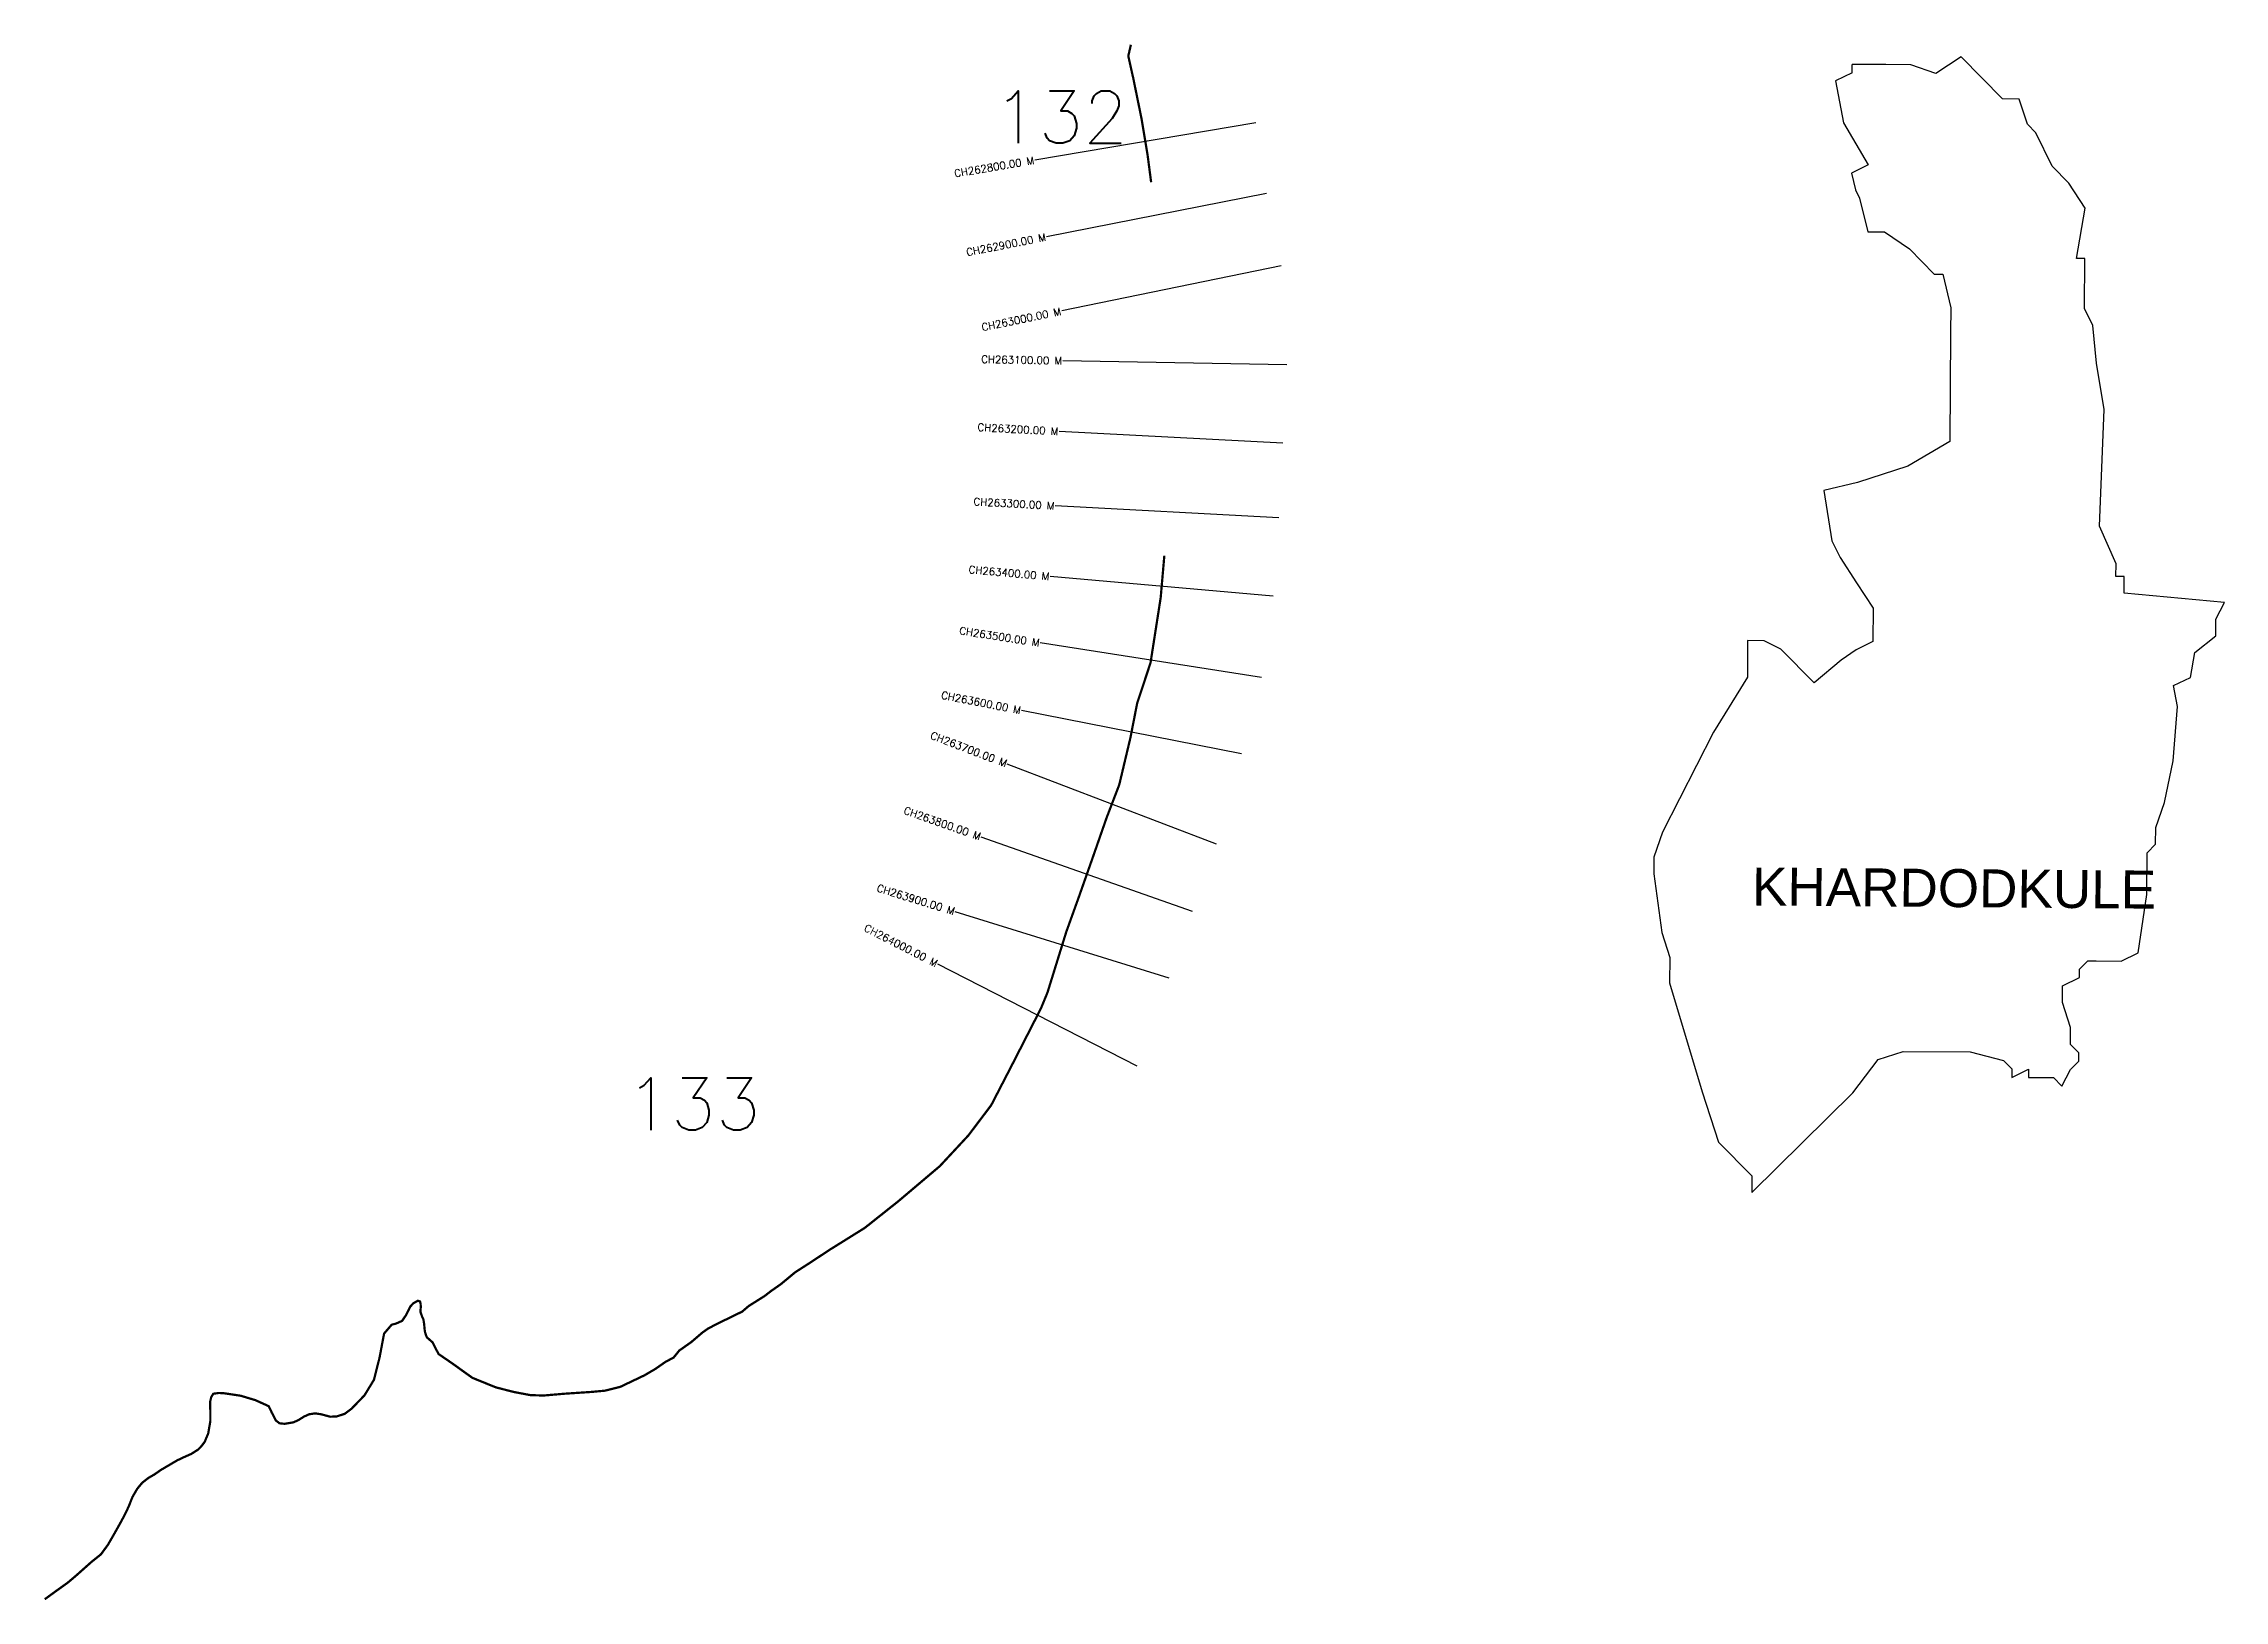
# Model space of a CAD drawing. Header units: metres. Extents: x 279450 to 282371, y 2032259 to 2034344.
import ezdxf
from ezdxf.enums import TextEntityAlignment as Align

# ---------------------------------------------------------------- set-up
doc = ezdxf.new("R2010")
doc.units = ezdxf.units.M
for name, color, linetype in [('CS', 134, 'Continuous'), ('CSMark', 6, 'Continuous'), ('NATURALLY PROTECTED', 3, 'Continuous'), ('village', 3, 'Continuous'), ('VILLAGE NAME', 250, 'Continuous')]:
    doc.layers.add(name, color=color, linetype=linetype)
doc.styles.get("Standard").update_dxf_attribs({"font": 'simplex.shx'})

msp = doc.modelspace()

# ---------------------------------------------------------------- linework, layer by layer
at = {"color": 6, "flags": 128}
msp.add_lwpolyline([(281872.6, 2034305.2), (281872.6, 2034316.4)], dxfattribs=at)
at = {"layer": 'CS'}
for p, q in [((281073.7, 2034238.2), (280777.9, 2034188.3)), ((281088, 2034143.3), (280793.6, 2034085.6)), ((281107.6, 2034046.8), (280813.8, 2033986.2)), ((281115.3, 2033914.1), (280815.4, 2033919.5)), ((281110, 2033809.1), (280810.4, 2033824.8)), ((281104.7, 2033709.1), (280805.1, 2033725.1)), ((281097.1, 2033604.3), (280798.3, 2033630.5)), ((281081.5, 2033495.4), (280785.1, 2033541.6)), ((281054.5, 2033393.2), (280760.1, 2033451)), ((281021.1, 2033272.2), (280740.9, 2033379.4)), ((280988.9, 2033181.7), (280706, 2033281.6)), ((280957.8, 2033092.8), (280671.3, 2033181.6)), ((280915, 2032974.8), (280647.8, 2033111.3))]:
    msp.add_line(p, q, dxfattribs=at)
at = {"layer": 'NATURALLY PROTECTED', "const_width": 3, "flags": 128}
for points in [[(280906.5, 2034342.8), (280903, 2034327.6), (280909.7, 2034297.7), (280920.6, 2034244.4), (280928.9, 2034194.7), (280933.6, 2034158.6)], [(280951.3, 2033658.6), (280946.4, 2033602.3), (280932.8, 2033515), (280914.9, 2033460.9), (280905.8, 2033414.4), (280890.9, 2033351.7), (280873.9, 2033307.3), (280855.6, 2033254.8), (280836.5, 2033200.6), (280819.9, 2033154.5), (280794.8, 2033073.5), (280786, 2033052.1), (280747, 2032975.9), (280719.4, 2032922.5), (280688.8, 2032882), (280650.7, 2032841), (280594.9, 2032793.8), (280550.1, 2032758.2), (280503.9, 2032729.4), (280476.1, 2032711.1), (280456.8, 2032698.7), (280437.8, 2032682.9), (280424.5, 2032673.6), (280416, 2032667), (280394.7, 2032653.6), (280385.9, 2032646.1), (280367.5, 2032637), (280361.2, 2032634.1), (280351.7, 2032629.4), (280340.1, 2032623.3), (280332.6, 2032618), (280317.9, 2032605.4), (280301.6, 2032593.9), (280294.1, 2032584.6), (280282.6, 2032578.4), (280269.8, 2032569.4), (280255.1, 2032560.8), (280222.6, 2032545.3), (280202.3, 2032540.2), (280184.1, 2032538.5), (280147.9, 2032536.1), (280120.1, 2032533.7), (280102.4, 2032534.2), (280080.2, 2032538.4), (280056, 2032544.6), (280024.5, 2032557.4), (279997.6, 2032576.7), (279979.2, 2032589.3), (279971.3, 2032604.8), (279963.6, 2032611.6), (279961.8, 2032616.2), (279960.8, 2032620.1), (279960.4, 2032624.4), (279959.9, 2032629.7), (279959, 2032635.4), (279956.9, 2032640.1), (279954.9, 2032646), (279955.4, 2032651.8), (279955.3, 2032656), (279954.4, 2032659.7), (279951.4, 2032660.6), (279945.3, 2032657.1), (279941.4, 2032652.8), (279938.9, 2032647.6), (279935.4, 2032641), (279930.4, 2032633.6), (279921.9, 2032629.9), (279916.4, 2032628.5), (279906.3, 2032616.7), (279900.2, 2032584.4), (279892.7, 2032554.7), (279880, 2032533.9), (279862.8, 2032516.1), (279853.6, 2032509.2), (279843, 2032505.7), (279834.1, 2032505.3), (279822.3, 2032508.5), (279814.2, 2032509.8), (279806, 2032508.6), (279798.7, 2032505.3), (279792, 2032501), (279785, 2032497.8), (279773.1, 2032495.8), (279766.2, 2032496.5), (279761.3, 2032500.3), (279758.4, 2032506.1), (279756.1, 2032510.4), (279751.6, 2032519.5), (279733.9, 2032527.5), (279714.2, 2032533.4), (279702.3, 2032535.2), (279692.1, 2032536.7), (279685.1, 2032537.1), (279677.6, 2032536.1), (279674.9, 2032531.8), (279673.2, 2032525), (279673.6, 2032512.3), (279673.6, 2032499.3), (279670.7, 2032482.8), (279665.9, 2032471.4), (279661, 2032465.1), (279656.9, 2032461.1), (279648.3, 2032455.6), (279639.5, 2032451.7), (279629.1, 2032446.8), (279607.5, 2032434.1), (279598.3, 2032427.7), (279590.7, 2032423.4), (279582.3, 2032416.8), (279575.6, 2032408.7), (279569.2, 2032397.6), (279564.4, 2032385.4), (279558.7, 2032373.4), (279552.5, 2032362), (279543.5, 2032346), (279536.3, 2032333.6), (279527, 2032320.9), (279514.7, 2032311.1), (279493.8, 2032292.5), (279482.8, 2032283.2), (279466.6, 2032271.6), (279454.4, 2032262.7), (279451.8, 2032260.8)]]:
    msp.add_lwpolyline(points, dxfattribs=at)
at = {"layer": 'village', "color": 6}
msp.add_lwpolyline([(281872.6, 2034305.2), (281850.1, 2034294.2), (281860.8, 2034238.1), (281894, 2034181.9), (281871.5, 2034170.8), (281876.9, 2034148.4), (281882.5, 2034137.2), (281893.3, 2034092.3), (281915.7, 2034092.1), (281949.1, 2034069.5), (281982.4, 2034035.6), (281993.7, 2034035.5), (282004.5, 2033990.6), (282004.2, 2033957.1), (282003.1, 2033811.5), (281946.9, 2033778.3), (281879.5, 2033756.4), (281834.7, 2033745.6), (281845.3, 2033678.3), (281856.4, 2033655.8), (281878.5, 2033622.1), (281900.6, 2033588.3), (281900.3, 2033543.5), (281877.8, 2033532.5), (281857.9, 2033518.4), (281821.5, 2033488.2), (281777, 2033533.3), (281754.7, 2033544.6), (281732.3, 2033544.8), (281732.3, 2033495.8), (281686.6, 2033422), (281618.4, 2033288.1), (281606.9, 2033254.6), (281606.7, 2033232.2), (281617.4, 2033153.8), (281628.3, 2033120.1), (281628, 2033086.5), (281671.7, 2032940.6), (281693.6, 2032873.2), (281737.9, 2032828.1), (281737.9, 2032805.7), (281873.2, 2032939.1), (281907.2, 2032983.6), (281940.9, 2032994.5), (282030.4, 2032993.8), (282075.2, 2032982.3), (282086.3, 2032971), (282086.2, 2032959.8), (282108.6, 2032970.8), (282108.6, 2032959.6), (282142.2, 2032959.4), (282153.3, 2032948.1), (282164.7, 2032970.4), (282175.9, 2032981.5), (282176, 2032992.7), (282164.9, 2033004), (282165.1, 2033026.4), (282154.1, 2033060.1), (282154.3, 2033082.4), (282176.8, 2033093.5), (282176.9, 2033104.7), (282188.1, 2033115.8), (282199.4, 2033115.7), (282232.9, 2033115.4), (282255.4, 2033126.5), (282267.2, 2033204.7), (282267.7, 2033260.7), (282278.9, 2033271.9), (282279.1, 2033294.2), (282290.6, 2033327.7), (282302.2, 2033383.7), (282308.3, 2033456.4), (282303, 2033484.5), (282325.5, 2033495.5), (282331.3, 2033529), (282359.5, 2033551.2), (282359.6, 2033573.6), (282371, 2033595.9), (282236.7, 2033608.1), (282236.9, 2033630.5), (282225.7, 2033630.6), (282225.9, 2033647.4), (282203.8, 2033698), (282209.9, 2033854.4), (282199.9, 2033916.3), (282194.7, 2033966.8), (282183.7, 2033989.3), (282184.2, 2034056.4), (282173, 2034056.5), (282184.7, 2034123.7), (282162.6, 2034157.4), (282140.4, 2034180), (282118.3, 2034224.9), (282107.2, 2034236.2), (282096.2, 2034269.9), (282073.8, 2034270.1), (282018.3, 2034326.5), (281984.5, 2034304.3), (281951, 2034315.8), (281917.4, 2034316.1), (281883.8, 2034316.3), (281872.6, 2034316.4)], dxfattribs=at)

# ---------------------------------------------------------------- texts
at = {"char_height": 70, "attachment_point": 1}
for s, insert in [('132', (280722.5, 2034280.8)), ('133', (280230.4, 2032959.2))]:
    msp.add_mtext_dynamic_manual_height_columns(s, width=95.172, gutter_width=1, heights=[0], dxfattribs=dict(at, insert=insert))
at = {"layer": 'CSMark'}
for s, rotation, p in [('CH262800.00 M', 9.5699, (280776.9, 2034188.2)), ('CH262900.00 M', 11.0811, (280792.6, 2034085.4)), ('CH263000.00 M', 11.6559, (280812.8, 2033986)), ('CH263100.00 M', 358.9697, (280814.4, 2033919.6)), ('CH263200.00 M', 357.0051, (280809.4, 2033824.9)), ('CH263300.00 M', 356.9436, (280804.1, 2033725.2)), ('CH263400.00 M', 354.9865, (280797.3, 2033630.6)), ('CH263500.00 M', 351.1393, (280784.1, 2033541.7)), ('CH263600.00 M', 348.8879, (280759.1, 2033451.2)), ('CH263700.00 M', 339.0632, (280740, 2033379.8)), ('CH263800.00 M', 340.5565, (280705.1, 2033281.9)), ('CH263900.00 M', 342.7804, (280670.3, 2033181.9)), ('CH264000.00 M', 332.95, (280646.9, 2033111.7))]:
    msp.add_text(s, height=10, rotation=rotation, dxfattribs=at).set_placement(p, align=Align.MIDDLE_RIGHT)
at = {"layer": 'VILLAGE NAME', "insert": (281738.6, 2033240.9), "char_height": 50.893, "attachment_point": 1, "rotation": 359.5442}
msp.add_mtext_dynamic_manual_height_columns('{\\fArial|b0|i0|c0|p34;KHARDODKULE}', width=87.355, gutter_width=254.5, heights=[0], dxfattribs=at)

doc.saveas('drawing.dxf')
